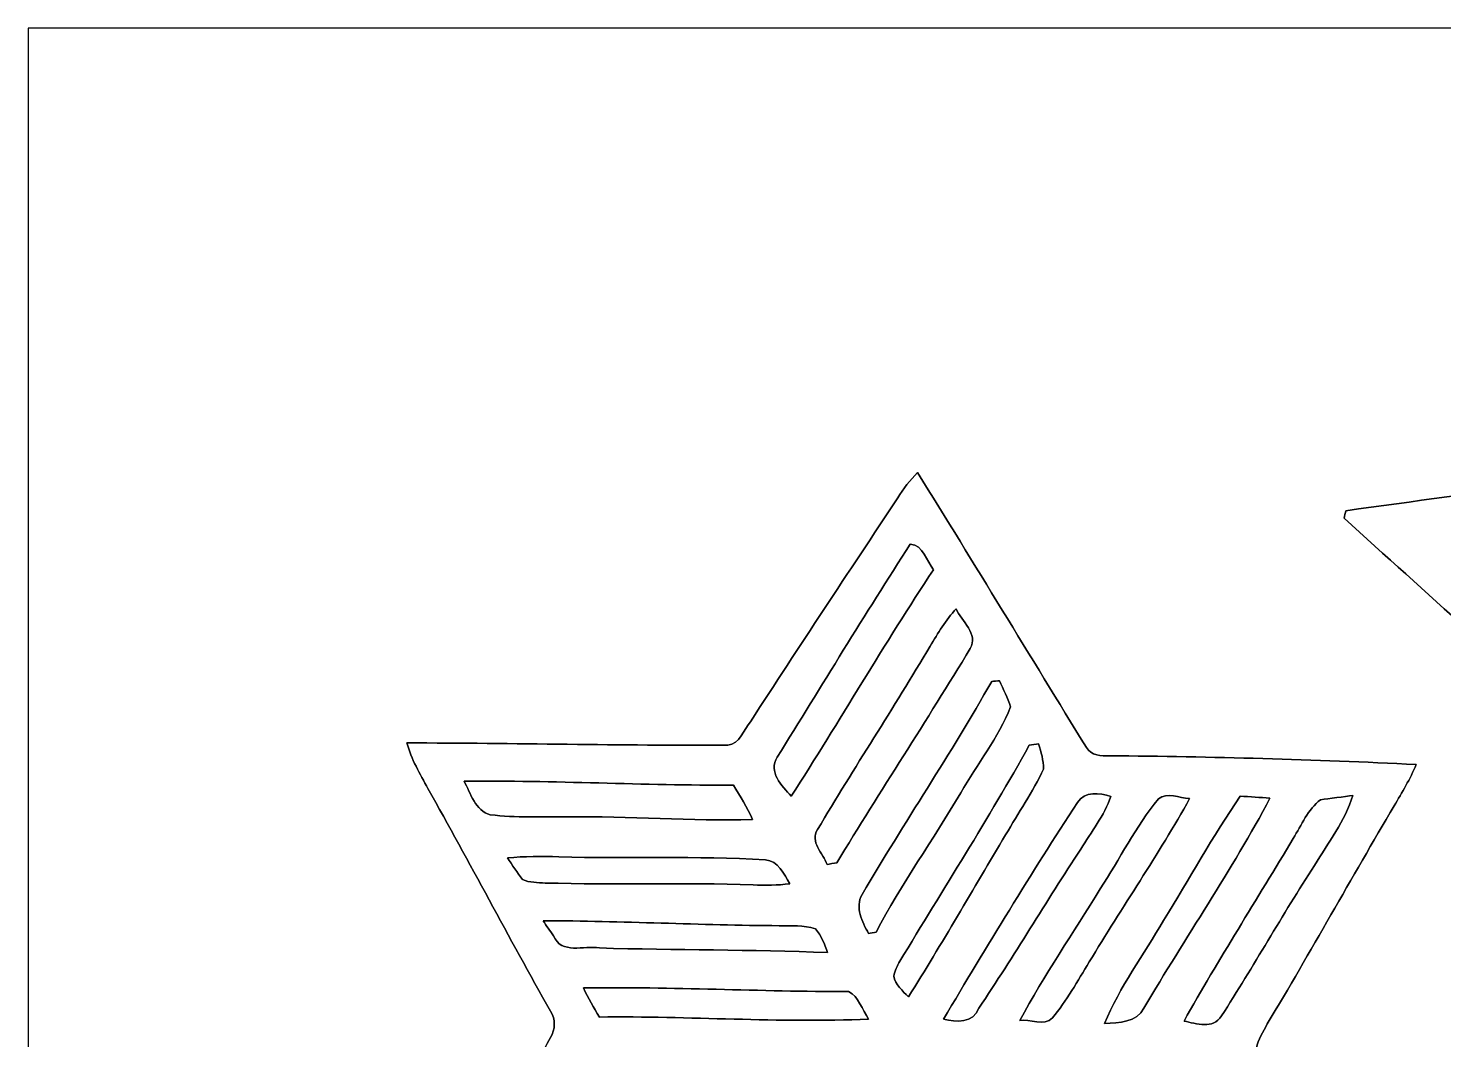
# Model space of a CAD drawing. Header units: centimetres. Extents: x -16.8 to 16.8, y -16.7 to 16.7.
# Drawn here: x -16.77 to 0.45, y 4.36 to 16.67 of the extents above; entities that cross this region are included whole.
import ezdxf

# ---------------------------------------------------------------- set-up
doc = ezdxf.new("R2010")
doc.units = ezdxf.units.CM
doc.header["$MEASUREMENT"] = 0
doc.layers.add('Layer 1', color=7, linetype='Continuous')

msp = doc.modelspace()

# ---------------------------------------------------------------- linework, layer by layer
at = {"layer": 'Layer 1', "color": 7}
for points, knots in [([(-16.77458, 16.66875), (-16.77458, 16.66875), (16.77458, 16.66875), (16.77458, 16.66875), (16.77458, 16.66875), (16.77458, 16.66875), (16.77458, -16.66875), (16.77458, -16.66875), (16.77458, -16.66875), (16.77458, -16.66875), (-2.83845, -16.66875), (-2.83845, -16.66875), (-2.83845, -16.66875), (-2.81623, -15.3991), (-2.92382, -14.13192), (-2.90266, -12.86263), (-2.90266, -12.86263), (-1.5113, -12.90779), (-0.12771, -13.09546), (1.26259, -13.16249), (1.26259, -13.16249), (0.32738, -12.28725), (-0.60854, -11.41271), (-1.55258, -10.54735), (-1.55258, -10.54735), (-1.60196, -10.4969), (-1.64888, -10.44328), (-1.68416, -10.38225), (-1.68416, -10.38225), (-1.57939, -10.2302), (-1.42064, -10.12507), (-1.28376, -10.00478), (-1.28376, -10.00478), (-0.5782, -9.44104), (0.121, -8.86989), (0.82444, -8.30404), (0.82444, -8.30404), (1.02094, -8.14035), (1.22626, -7.98548), (1.40688, -7.80415), (1.40688, -7.80415), (0.67345, -7.76182), (-0.05997, -7.8232), (-0.79375, -7.81473), (-0.79375, -7.81473), (-1.43369, -7.8105), (-2.07328, -7.82073), (-2.71321, -7.82426), (-2.71321, -7.82426), (-2.71039, -7.14657), (-2.59856, -6.47629), (-2.55658, -5.80108), (-2.55658, -5.80108), (-2.48426, -5.15232), (-2.44193, -4.50144), (-2.38936, -3.85127), (-2.38936, -3.85127), (-3.32846, -4.7117), (-4.19488, -5.64833), (-5.10681, -6.53697), (-5.10681, -6.53697), (-5.16996, -6.60294), (-5.2832, -6.68302), (-5.37528, -6.61141), (-5.37528, -6.61141), (-5.66491, -6.34612), (-5.89386, -6.02439), (-6.16091, -5.73793), (-6.16091, -5.73793), (-6.78074, -5.04754), (-7.37376, -4.33211), (-8.0077, -3.65513), (-8.0077, -3.65513), (-8.01688, -4.21852), (-7.98759, -4.7812), (-7.98901, -5.34458), (-7.98901, -5.34458), (-7.98901, -6.11752), (-7.90046, -6.89081), (-7.94949, -7.66339), (-7.94949, -7.66339), (-9.32603, -7.59531), (-10.69552, -7.42033), (-12.07276, -7.36529), (-12.07276, -7.36529), (-11.18729, -8.23807), (-10.26442, -9.0738), (-9.34297, -9.90847), (-9.34297, -9.90847), (-9.27664, -9.97303), (-9.20362, -10.03476), (-9.15458, -10.11484), (-9.15458, -10.11484), (-9.18986, -10.21962), (-9.28299, -10.28806), (-9.36343, -10.3572), (-9.36343, -10.3572), (-10.03124, -10.87473), (-10.67717, -11.41942), (-11.33793, -11.94576), (-11.33793, -11.94576), (-11.64378, -12.20646), (-11.97645, -12.43577), (-12.27243, -12.70811), (-12.27243, -12.70811), (-11.04583, -12.74939), (-9.81639, -12.71094), (-8.58943, -12.66896), (-8.58943, -12.66896), (-8.44444, -12.68095), (-8.27052, -12.63368), (-8.14105, -12.72575), (-8.14105, -12.72575), (-8.10789, -13.09899), (-8.17739, -13.46835), (-8.20843, -13.83877), (-8.20843, -13.83877), (-8.28816, -14.78245), (-8.38623, -15.72436), (-8.45785, -16.66875), (-8.45785, -16.66875), (-8.45785, -16.66875), (-16.77458, -16.66875), (-16.77458, -16.66875), (-16.77458, -16.66875), (-16.77458, -16.66875), (-16.77458, 16.66875), (-16.77458, 16.66875), (-16.77458, 16.66875), (-16.77458, 16.66875), (-16.77458, 16.66875), (-16.77458, 16.66875)], [0, 0, 0, 0, 0.02941176, 0.02941176, 0.02941176, 0.02941176, 0.05882353, 0.05882353, 0.05882353, 0.05882353, 0.08823529, 0.08823529, 0.08823529, 0.08823529, 0.11764706, 0.11764706, 0.11764706, 0.11764706, 0.14705882, 0.14705882, 0.14705882, 0.14705882, 0.17647059, 0.17647059, 0.17647059, 0.17647059, 0.20588235, 0.20588235, 0.20588235, 0.20588235, 0.23529412, 0.23529412, 0.23529412, 0.23529412, 0.26470588, 0.26470588, 0.26470588, 0.26470588, 0.29411765, 0.29411765, 0.29411765, 0.29411765, 0.32352941, 0.32352941, 0.32352941, 0.32352941, 0.35294118, 0.35294118, 0.35294118, 0.35294118, 0.38235294, 0.38235294, 0.38235294, 0.38235294, 0.41176471, 0.41176471, 0.41176471, 0.41176471, 0.44117647, 0.44117647, 0.44117647, 0.44117647, 0.47058824, 0.47058824, 0.47058824, 0.47058824, 0.5, 0.5, 0.5, 0.5, 0.52941176, 0.52941176, 0.52941176, 0.52941176, 0.55882353, 0.55882353, 0.55882353, 0.55882353, 0.58823529, 0.58823529, 0.58823529, 0.58823529, 0.61764706, 0.61764706, 0.61764706, 0.61764706, 0.64705882, 0.64705882, 0.64705882, 0.64705882, 0.67647059, 0.67647059, 0.67647059, 0.67647059, 0.70588235, 0.70588235, 0.70588235, 0.70588235, 0.73529412, 0.73529412, 0.73529412, 0.73529412, 0.76470588, 0.76470588, 0.76470588, 0.76470588, 0.79411765, 0.79411765, 0.79411765, 0.79411765, 0.82352941, 0.82352941, 0.82352941, 0.82352941, 0.85294118, 0.85294118, 0.85294118, 0.85294118, 0.88235294, 0.88235294, 0.88235294, 0.88235294, 0.91176471, 0.91176471, 0.91176471, 0.91176471, 0.94117647, 0.94117647, 0.94117647, 0.94117647, 1, 1, 1, 1]), ([(6.51686, 15.95931), (5.7979, 14.5094), (5.09552, 13.05101), (4.37691, 11.6011), (4.37691, 11.6011), (4.34234, 11.51784), (4.26367, 11.46845), (4.17618, 11.45752), (4.17618, 11.45752), (2.53859, 11.23139), (0.89711, 11.02995), (-0.74013, 10.79959), (-0.74013, 10.79959), (-0.74613, 10.77701), (-0.75777, 10.7315), (-0.76341, 10.70857), (-0.76341, 10.70857), (0.23954, 9.80511), (1.2386, 8.8967), (2.23308, 7.98301), (2.23308, 7.98301), (2.45357, 7.77064), (2.72133, 7.59848), (2.89913, 7.34519), (2.89913, 7.34519), (2.89666, 7.10247), (2.83281, 6.86647), (2.78906, 6.6294), (2.78906, 6.6294), (2.59539, 5.67796), (2.42323, 4.72228), (2.22568, 3.7719), (2.22568, 3.7719), (2.1396, 3.3207), (2.03376, 2.87161), (2.00378, 2.41194), (2.00378, 2.41194), (3.4738, 3.18064), (4.92972, 3.97722), (6.3948, 4.75544), (6.3948, 4.75544), (6.47947, 4.80589), (6.58354, 4.82036), (6.67067, 4.76567), (6.67067, 4.76567), (7.45631, 4.35292), (8.2423, 3.93947), (9.03076, 3.53131), (9.03076, 3.53131), (9.71797, 3.18558), (10.38684, 2.80353), (11.0804, 2.47086), (11.0804, 2.47086), (11.07828, 2.5587), (11.07369, 2.64689), (11.05923, 2.73332), (11.05923, 2.73332), (10.76537, 4.29401), (10.44011, 5.84906), (10.17482, 7.41504), (10.17482, 7.41504), (10.35826, 7.57661), (10.54065, 7.73994), (10.71598, 7.91069), (10.71598, 7.91069), (11.76867, 8.9087), (12.86581, 9.85908), (13.90862, 10.86732), (13.90862, 10.86732), (13.54067, 10.99044), (13.14944, 10.98938), (12.76914, 11.04477), (12.76914, 11.04477), (11.53901, 11.1887), (10.30993, 11.34427), (9.07803, 11.47445), (9.07803, 11.47445), (8.97855, 11.50338), (8.83391, 11.48539), (8.76688, 11.58557), (8.76688, 11.58557), (8.65681, 11.74574), (8.58732, 11.92883), (8.49983, 12.10134), (8.49983, 12.10134), (7.93291, 13.26162), (7.36917, 14.42261), (6.79556, 15.57937), (6.79556, 15.57937), (6.73594, 15.70284), (6.68655, 15.83126), (6.63963, 15.96002), (6.63963, 15.96002), (6.59836, 15.95967), (6.55743, 15.95967), (6.51686, 15.95931), (6.51686, 15.95931), (6.51686, 15.95931), (6.51686, 15.95931), (6.51686, 15.95931)], [0, 0, 0, 0, 0.03846154, 0.03846154, 0.03846154, 0.03846154, 0.07692308, 0.07692308, 0.07692308, 0.07692308, 0.11538462, 0.11538462, 0.11538462, 0.11538462, 0.15384615, 0.15384615, 0.15384615, 0.15384615, 0.19230769, 0.19230769, 0.19230769, 0.19230769, 0.23076923, 0.23076923, 0.23076923, 0.23076923, 0.26923077, 0.26923077, 0.26923077, 0.26923077, 0.30769231, 0.30769231, 0.30769231, 0.30769231, 0.34615385, 0.34615385, 0.34615385, 0.34615385, 0.38461538, 0.38461538, 0.38461538, 0.38461538, 0.42307692, 0.42307692, 0.42307692, 0.42307692, 0.46153846, 0.46153846, 0.46153846, 0.46153846, 0.5, 0.5, 0.5, 0.5, 0.53846154, 0.53846154, 0.53846154, 0.53846154, 0.57692308, 0.57692308, 0.57692308, 0.57692308, 0.61538462, 0.61538462, 0.61538462, 0.61538462, 0.65384615, 0.65384615, 0.65384615, 0.65384615, 0.69230769, 0.69230769, 0.69230769, 0.69230769, 0.73076923, 0.73076923, 0.73076923, 0.73076923, 0.76923077, 0.76923077, 0.76923077, 0.76923077, 0.80769231, 0.80769231, 0.80769231, 0.80769231, 0.84615385, 0.84615385, 0.84615385, 0.84615385, 0.88461538, 0.88461538, 0.88461538, 0.88461538, 0.92307692, 0.92307692, 0.92307692, 0.92307692, 1, 1, 1, 1]), ([(-6.19513, 10.95657), (-6.79274, 10.04958), (-7.39669, 9.14682), (-7.98513, 8.23348), (-7.98513, 8.23348), (-8.07191, 8.14035), (-8.11318, 7.95796), (-8.26347, 7.94667), (-8.26347, 7.94667), (-9.56451, 7.94456), (-10.86626, 7.97066), (-12.16695, 7.97595), (-12.16695, 7.97595), (-12.11756, 7.77593), (-12.00644, 7.60024), (-11.91154, 7.41962), (-11.91154, 7.41962), (-11.40707, 6.5211), (-10.92553, 5.60952), (-10.42141, 4.71135), (-10.42141, 4.71135), (-10.35685, 4.61716), (-10.35861, 4.48557), (-10.4207, 4.39032), (-10.4207, 4.39032), (-10.8271, 3.61633), (-11.28924, 2.87302), (-11.69811, 2.10044), (-11.69811, 2.10044), (-11.90131, 1.72226), (-12.15178, 1.36772), (-12.31794, 0.97049), (-12.31794, 0.97049), (-12.22834, 0.95885), (-12.13873, 0.94615), (-12.04842, 0.94298), (-12.04842, 0.94298), (-10.89554, 0.90981), (-9.74266, 0.87559), (-8.58943, 0.85901), (-8.58943, 0.85901), (-8.39082, 0.9204), (-8.29945, 0.73766), (-8.21267, 0.60819), (-8.21267, 0.60819), (-7.57202, -0.45896), (-6.9148, -1.51624), (-6.27133, -2.58198), (-6.27133, -2.58198), (-6.10517, -2.38196), (-5.94607, -2.17558), (-5.80143, -1.95933), (-5.80143, -1.95933), (-5.25004, -1.12642), (-4.68277, -0.30409), (-4.11445, 0.51753), (-4.11445, 0.51753), (-4.03225, 0.5909), (-3.99027, 0.74648), (-3.86362, 0.75459), (-3.86362, 0.75459), (-2.56011, 0.78987), (-1.25554, 0.79551), (0.04868, 0.80116), (0.04868, 0.80116), (-0.04092, 1.07527), (-0.19579, 1.32045), (-0.33655, 1.56951), (-0.33655, 1.56951), (-0.71649, 2.20733), (-1.05869, 2.86667), (-1.43051, 3.50908), (-1.43051, 3.50908), (-1.56528, 3.75779), (-1.71909, 3.99838), (-1.82668, 4.2605), (-1.82668, 4.2605), (-1.81645, 4.36774), (-1.74061, 4.45946), (-1.69792, 4.55577), (-1.69792, 4.55577), (-1.17052, 5.43348), (-0.67381, 6.32919), (-0.15275, 7.21007), (-0.15275, 7.21007), (-0.05786, 7.37411), (0.04339, 7.53569), (0.11395, 7.71207), (0.11395, 7.71207), (-1.12818, 7.77593), (-2.37278, 7.80627), (-3.61633, 7.81932), (-3.61633, 7.81932), (-3.71369, 7.81226), (-3.84422, 7.82144), (-3.89819, 7.91774), (-3.89819, 7.91774), (-4.58364, 9.03252), (-5.26203, 10.15189), (-5.95242, 11.26384), (-5.95242, 11.26384), (-6.04485, 11.17106), (-6.12599, 11.06805), (-6.19513, 10.95657), (-6.19513, 10.95657), (-6.19513, 10.95657), (-6.19513, 10.95657), (-6.19513, 10.95657)], [0, 0, 0, 0, 0.03571429, 0.03571429, 0.03571429, 0.03571429, 0.07142857, 0.07142857, 0.07142857, 0.07142857, 0.10714286, 0.10714286, 0.10714286, 0.10714286, 0.14285714, 0.14285714, 0.14285714, 0.14285714, 0.17857143, 0.17857143, 0.17857143, 0.17857143, 0.21428571, 0.21428571, 0.21428571, 0.21428571, 0.25, 0.25, 0.25, 0.25, 0.28571429, 0.28571429, 0.28571429, 0.28571429, 0.32142857, 0.32142857, 0.32142857, 0.32142857, 0.35714286, 0.35714286, 0.35714286, 0.35714286, 0.39285714, 0.39285714, 0.39285714, 0.39285714, 0.42857143, 0.42857143, 0.42857143, 0.42857143, 0.46428571, 0.46428571, 0.46428571, 0.46428571, 0.5, 0.5, 0.5, 0.5, 0.53571429, 0.53571429, 0.53571429, 0.53571429, 0.57142857, 0.57142857, 0.57142857, 0.57142857, 0.60714286, 0.60714286, 0.60714286, 0.60714286, 0.64285714, 0.64285714, 0.64285714, 0.64285714, 0.67857143, 0.67857143, 0.67857143, 0.67857143, 0.71428571, 0.71428571, 0.71428571, 0.71428571, 0.75, 0.75, 0.75, 0.75, 0.78571429, 0.78571429, 0.78571429, 0.78571429, 0.82142857, 0.82142857, 0.82142857, 0.82142857, 0.85714286, 0.85714286, 0.85714286, 0.85714286, 0.89285714, 0.89285714, 0.89285714, 0.89285714, 0.92857143, 0.92857143, 0.92857143, 0.92857143, 1, 1, 1, 1]), ([(-7.66057, 7.80062), (-7.1247, 8.6674), (-6.59236, 9.53805), (-6.04203, 10.39495), (-6.04203, 10.39495), (-5.88292, 10.38119), (-5.84659, 10.1854), (-5.75839, 10.08239), (-5.75839, 10.08239), (-6.36094, 9.17998), (-6.90104, 8.23736), (-7.49124, 7.32649), (-7.49124, 7.32649), (-7.60201, 7.45208), (-7.77769, 7.62423), (-7.66057, 7.80062)], [0, 0, 0, 0, 0.2, 0.2, 0.2, 0.2, 0.4, 0.4, 0.4, 0.4, 0.6, 0.6, 0.6, 0.6, 1, 1, 1, 1]), ([(-5.80002, 9.15211), (-5.70653, 9.31122), (-5.60811, 9.46891), (-5.48464, 9.6072), (-5.48464, 9.6072), (-5.41937, 9.45691), (-5.20629, 9.29922), (-5.31248, 9.12319), (-5.31248, 9.12319), (-5.84165, 8.24653), (-6.40644, 7.39175), (-6.93596, 6.5151), (-6.93596, 6.5151), (-6.9656, 6.51051), (-7.02486, 6.50169), (-7.05414, 6.49711), (-7.05414, 6.49711), (-7.10248, 6.62834), (-7.27004, 6.77474), (-7.16915, 6.9215), (-7.16915, 6.9215), (-6.7243, 7.67186), (-6.24452, 8.4014), (-5.80002, 9.15211)], [0, 0, 0, 0, 0.14285714, 0.14285714, 0.14285714, 0.14285714, 0.28571429, 0.28571429, 0.28571429, 0.28571429, 0.42857143, 0.42857143, 0.42857143, 0.42857143, 0.57142857, 0.57142857, 0.57142857, 0.57142857, 0.71428571, 0.71428571, 0.71428571, 0.71428571, 1, 1, 1, 1]), ([(-5.05072, 8.72384), (-5.02744, 8.72596), (-4.98052, 8.72949), (-4.95688, 8.73125), (-4.95688, 8.73125), (-4.90961, 8.62612), (-4.85704, 8.52241), (-4.82177, 8.41199), (-4.82177, 8.41199), (-4.96888, 8.03628), (-5.22887, 7.71701), (-5.42819, 7.36812), (-5.42819, 7.36812), (-5.76121, 6.79767), (-6.14892, 6.25828), (-6.4583, 5.67443), (-6.4583, 5.67443), (-6.48123, 5.66949), (-6.52709, 5.66032), (-6.55003, 5.65573), (-6.55003, 5.65573), (-6.62517, 5.79896), (-6.7183, 5.97218), (-6.62869, 6.13269), (-6.62869, 6.13269), (-6.11434, 7.00334), (-5.54884, 7.84366), (-5.05072, 8.72384)], [0, 0, 0, 0, 0.125, 0.125, 0.125, 0.125, 0.25, 0.25, 0.25, 0.25, 0.375, 0.375, 0.375, 0.375, 0.5, 0.5, 0.5, 0.5, 0.625, 0.625, 0.625, 0.625, 0.75, 0.75, 0.75, 0.75, 1, 1, 1, 1]), ([(-4.59317, 7.94561), (-4.56494, 7.9502), (-4.50815, 7.95937), (-4.47993, 7.96396), (-4.47993, 7.96396), (-4.44853, 7.86412), (-4.42101, 7.76323), (-4.41925, 7.65739), (-4.41925, 7.65739), (-4.55083, 7.37799), (-4.72828, 7.12329), (-4.88103, 6.85553), (-4.88103, 6.85553), (-5.28038, 6.20148), (-5.65468, 5.53261), (-6.06319, 4.88456), (-6.06319, 4.88456), (-6.13304, 4.95935), (-6.22653, 5.03026), (-6.24099, 5.13856), (-6.24099, 5.13856), (-6.23288, 5.20382), (-6.19901, 5.26239), (-6.16832, 5.31918), (-6.16832, 5.31918), (-5.64127, 6.19337), (-5.09058, 7.05414), (-4.59317, 7.94561)], [0, 0, 0, 0, 0.125, 0.125, 0.125, 0.125, 0.25, 0.25, 0.25, 0.25, 0.375, 0.375, 0.375, 0.375, 0.5, 0.5, 0.5, 0.5, 0.625, 0.625, 0.625, 0.625, 0.75, 0.75, 0.75, 0.75, 1, 1, 1, 1]), ([(-11.47163, 7.50888), (-10.37908, 7.52228), (-9.28652, 7.45384), (-8.19362, 7.46266), (-8.19362, 7.46266), (-8.11213, 7.32614), (-8.02675, 7.19067), (-7.96149, 7.04497), (-7.96149, 7.04497), (-8.71255, 7.01781), (-9.46221, 7.08766), (-10.21292, 7.0739), (-10.21292, 7.0739), (-10.52618, 7.08201), (-10.84227, 7.06226), (-11.15378, 7.10071), (-11.15378, 7.10071), (-11.33581, 7.14939), (-11.39049, 7.36177), (-11.47163, 7.50888)], [0, 0, 0, 0, 0.16666667, 0.16666667, 0.16666667, 0.16666667, 0.33333333, 0.33333333, 0.33333333, 0.33333333, 0.5, 0.5, 0.5, 0.5, 0.66666667, 0.66666667, 0.66666667, 0.66666667, 1, 1, 1, 1]), ([(-4.00509, 7.25205), (-3.92007, 7.38752), (-3.73592, 7.366), (-3.60151, 7.32437), (-3.60151, 7.32437), (-3.67912, 7.08907), (-3.84069, 6.89257), (-3.96628, 6.68267), (-3.96628, 6.68267), (-4.39032, 6.04414), (-4.77943, 5.38304), (-5.20735, 4.74733), (-5.20735, 4.74733), (-5.27403, 4.55824), (-5.48393, 4.57835), (-5.63774, 4.61363), (-5.63774, 4.61363), (-5.10963, 5.50228), (-4.57271, 6.38775), (-4.00509, 7.25205)], [0, 0, 0, 0, 0.16666667, 0.16666667, 0.16666667, 0.16666667, 0.33333333, 0.33333333, 0.33333333, 0.33333333, 0.5, 0.5, 0.5, 0.5, 0.66666667, 0.66666667, 0.66666667, 0.66666667, 1, 1, 1, 1]), ([(-3.0226, 7.29297), (-2.9143, 7.38011), (-2.76825, 7.30426), (-2.64266, 7.29686), (-2.64266, 7.29686), (-3.02119, 6.61776), (-3.46322, 5.97641), (-3.86327, 5.31036), (-3.86327, 5.31036), (-4.00579, 5.07859), (-4.13632, 4.83799), (-4.31271, 4.6295), (-4.31271, 4.6295), (-4.40937, 4.5145), (-4.59281, 4.62598), (-4.70747, 4.59775), (-4.70747, 4.59775), (-4.41254, 5.1495), (-4.05518, 5.66561), (-3.73098, 6.20007), (-3.73098, 6.20007), (-3.4925, 6.56272), (-3.29847, 6.95642), (-3.0226, 7.29297)], [0, 0, 0, 0, 0.14285714, 0.14285714, 0.14285714, 0.14285714, 0.28571429, 0.28571429, 0.28571429, 0.28571429, 0.42857143, 0.42857143, 0.42857143, 0.42857143, 0.57142857, 0.57142857, 0.57142857, 0.57142857, 0.71428571, 0.71428571, 0.71428571, 0.71428571, 1, 1, 1, 1]), ([(-2.02636, 7.32649), (-1.90641, 7.32049), (-1.7847, 7.31238), (-1.66441, 7.3025), (-1.66441, 7.3025), (-2.12972, 6.42585), (-2.69593, 5.60599), (-3.19758, 4.7498), (-3.19758, 4.7498), (-3.28436, 4.56671), (-3.50591, 4.578), (-3.67736, 4.55965), (-3.67736, 4.55965), (-3.49215, 5.00698), (-3.20252, 5.40032), (-2.95875, 5.81625), (-2.95875, 5.81625), (-2.64619, 6.3186), (-2.36185, 6.8386), (-2.02636, 7.32649)], [0, 0, 0, 0, 0.16666667, 0.16666667, 0.16666667, 0.16666667, 0.33333333, 0.33333333, 0.33333333, 0.33333333, 0.5, 0.5, 0.5, 0.5, 0.66666667, 0.66666667, 0.66666667, 0.66666667, 1, 1, 1, 1]), ([(-1.0481, 7.28451), (-0.94968, 7.29721), (-0.75353, 7.32261), (-0.65546, 7.33531), (-0.65546, 7.33531), (-0.75071, 7.02169), (-0.9585, 6.76275), (-1.12324, 6.48511), (-1.12324, 6.48511), (-1.51412, 5.88257), (-1.86549, 5.25533), (-2.25601, 4.65279), (-2.25601, 4.65279), (-2.35373, 4.48769), (-2.56223, 4.5593), (-2.71004, 4.5907), (-2.71004, 4.5907), (-2.28882, 5.34458), (-1.82245, 6.07201), (-1.38077, 6.81355), (-1.38077, 6.81355), (-1.28023, 6.97583), (-1.20227, 7.16668), (-1.0481, 7.28451)], [0, 0, 0, 0, 0.14285714, 0.14285714, 0.14285714, 0.14285714, 0.28571429, 0.28571429, 0.28571429, 0.28571429, 0.42857143, 0.42857143, 0.42857143, 0.42857143, 0.57142857, 0.57142857, 0.57142857, 0.57142857, 0.71428571, 0.71428571, 0.71428571, 0.71428571, 1, 1, 1, 1]), ([(-10.94423, 6.57719), (-10.73644, 6.59342), (-10.52759, 6.598), (-10.31946, 6.58883), (-10.31946, 6.58883), (-9.48161, 6.56272), (-8.64235, 6.60294), (-7.80521, 6.55355), (-7.80521, 6.55355), (-7.64752, 6.54085), (-7.57837, 6.37963), (-7.50746, 6.26145), (-7.50746, 6.26145), (-7.65598, 6.24311), (-7.80627, 6.23958), (-7.95549, 6.2484), (-7.95549, 6.2484), (-8.79828, 6.27733), (-9.64142, 6.24769), (-10.48385, 6.27062), (-10.48385, 6.27062), (-10.57628, 6.27874), (-10.6747, 6.27098), (-10.76008, 6.31331), (-10.76008, 6.31331), (-10.82463, 6.39939), (-10.88602, 6.48723), (-10.94423, 6.57719)], [0, 0, 0, 0, 0.125, 0.125, 0.125, 0.125, 0.25, 0.25, 0.25, 0.25, 0.375, 0.375, 0.375, 0.375, 0.5, 0.5, 0.5, 0.5, 0.625, 0.625, 0.625, 0.625, 0.75, 0.75, 0.75, 0.75, 1, 1, 1, 1]), ([(-10.5089, 5.81237), (-9.55146, 5.80919), (-8.59543, 5.75698), (-7.63799, 5.75169), (-7.63799, 5.75169), (-7.49088, 5.74393), (-7.33778, 5.76263), (-7.19667, 5.71359), (-7.19667, 5.71359), (-7.12082, 5.63316), (-7.08589, 5.52556), (-7.04779, 5.42431), (-7.04779, 5.42431), (-7.97313, 5.46135), (-8.89953, 5.45394), (-9.82486, 5.48005), (-9.82486, 5.48005), (-10.00972, 5.51286), (-10.28982, 5.39574), (-10.38296, 5.62963), (-10.38296, 5.62963), (-10.42846, 5.69066), (-10.46939, 5.74887), (-10.5089, 5.81237)], [0, 0, 0, 0, 0.14285714, 0.14285714, 0.14285714, 0.14285714, 0.28571429, 0.28571429, 0.28571429, 0.28571429, 0.42857143, 0.42857143, 0.42857143, 0.42857143, 0.57142857, 0.57142857, 0.57142857, 0.57142857, 0.71428571, 0.71428571, 0.71428571, 0.71428571, 1, 1, 1, 1]), ([(-10.01818, 4.99392), (-8.94292, 5.01086), (-7.86765, 4.94771), (-6.79238, 4.95018), (-6.79238, 4.95018), (-6.66962, 4.89444), (-6.62764, 4.72405), (-6.54826, 4.61574), (-6.54826, 4.61574), (-7.64081, 4.56636), (-8.73266, 4.65455), (-9.82521, 4.64009), (-9.82521, 4.64009), (-9.89542, 4.75474), (-9.96209, 4.87151), (-10.01818, 4.99392)], [0, 0, 0, 0, 0.2, 0.2, 0.2, 0.2, 0.4, 0.4, 0.4, 0.4, 0.6, 0.6, 0.6, 0.6, 1, 1, 1, 1])]:
    msp.add_open_spline(points, degree=3, knots=knots, dxfattribs=at)
at = {"layer": 'Layer 1', "color": 251}
for points, knots in [([(6.51686, 15.95931), (6.55743, 15.95967), (6.59836, 15.95967), (6.63963, 15.96002), (6.63963, 15.96002), (6.68655, 15.83126), (6.73594, 15.70284), (6.79556, 15.57937), (6.79556, 15.57937), (7.36917, 14.42261), (7.93291, 13.26162), (8.49983, 12.10134), (8.49983, 12.10134), (8.58732, 11.92883), (8.65681, 11.74574), (8.76688, 11.58557), (8.76688, 11.58557), (8.83391, 11.48539), (8.97855, 11.50338), (9.07803, 11.47445), (9.07803, 11.47445), (10.30993, 11.34427), (11.53901, 11.1887), (12.76914, 11.04477), (12.76914, 11.04477), (13.14944, 10.98938), (13.54067, 10.99044), (13.90862, 10.86732), (13.90862, 10.86732), (12.86581, 9.85908), (11.76867, 8.9087), (10.71598, 7.91069), (10.71598, 7.91069), (10.54065, 7.73994), (10.35826, 7.57661), (10.17482, 7.41504), (10.17482, 7.41504), (10.44011, 5.84906), (10.76537, 4.29401), (11.05923, 2.73332), (11.05923, 2.73332), (11.07369, 2.64689), (11.07828, 2.5587), (11.0804, 2.47086), (11.0804, 2.47086), (10.38684, 2.80353), (9.71797, 3.18558), (9.03076, 3.53131), (9.03076, 3.53131), (8.2423, 3.93947), (7.45631, 4.35292), (6.67067, 4.76567), (6.67067, 4.76567), (6.58354, 4.82036), (6.47947, 4.80589), (6.3948, 4.75544), (6.3948, 4.75544), (4.92972, 3.97722), (3.4738, 3.18064), (2.00378, 2.41194), (2.00378, 2.41194), (2.03376, 2.87161), (2.1396, 3.3207), (2.22568, 3.7719), (2.22568, 3.7719), (2.42323, 4.72228), (2.59539, 5.67796), (2.78906, 6.6294), (2.78906, 6.6294), (2.83281, 6.86647), (2.89666, 7.10247), (2.89913, 7.34519), (2.89913, 7.34519), (2.72133, 7.59848), (2.45357, 7.77064), (2.23308, 7.98301), (2.23308, 7.98301), (1.2386, 8.8967), (0.23954, 9.80511), (-0.76341, 10.70857), (-0.76341, 10.70857), (-0.75777, 10.7315), (-0.74613, 10.77701), (-0.74013, 10.79959), (-0.74013, 10.79959), (0.89711, 11.02995), (2.53859, 11.23139), (4.17618, 11.45752), (4.17618, 11.45752), (4.26367, 11.46845), (4.34234, 11.51784), (4.37691, 11.6011), (4.37691, 11.6011), (5.09552, 13.05101), (5.7979, 14.5094), (6.51686, 15.95931), (6.51686, 15.95931), (6.51686, 15.95931), (6.51686, 15.95931), (6.51686, 15.95931)], [0, 0, 0, 0, 0.03846154, 0.03846154, 0.03846154, 0.03846154, 0.07692308, 0.07692308, 0.07692308, 0.07692308, 0.11538462, 0.11538462, 0.11538462, 0.11538462, 0.15384615, 0.15384615, 0.15384615, 0.15384615, 0.19230769, 0.19230769, 0.19230769, 0.19230769, 0.23076923, 0.23076923, 0.23076923, 0.23076923, 0.26923077, 0.26923077, 0.26923077, 0.26923077, 0.30769231, 0.30769231, 0.30769231, 0.30769231, 0.34615385, 0.34615385, 0.34615385, 0.34615385, 0.38461538, 0.38461538, 0.38461538, 0.38461538, 0.42307692, 0.42307692, 0.42307692, 0.42307692, 0.46153846, 0.46153846, 0.46153846, 0.46153846, 0.5, 0.5, 0.5, 0.5, 0.53846154, 0.53846154, 0.53846154, 0.53846154, 0.57692308, 0.57692308, 0.57692308, 0.57692308, 0.61538462, 0.61538462, 0.61538462, 0.61538462, 0.65384615, 0.65384615, 0.65384615, 0.65384615, 0.69230769, 0.69230769, 0.69230769, 0.69230769, 0.73076923, 0.73076923, 0.73076923, 0.73076923, 0.76923077, 0.76923077, 0.76923077, 0.76923077, 0.80769231, 0.80769231, 0.80769231, 0.80769231, 0.84615385, 0.84615385, 0.84615385, 0.84615385, 0.88461538, 0.88461538, 0.88461538, 0.88461538, 0.92307692, 0.92307692, 0.92307692, 0.92307692, 1, 1, 1, 1]), ([(-6.19513, 10.95657), (-6.12599, 11.06805), (-6.04485, 11.17106), (-5.95242, 11.26384), (-5.95242, 11.26384), (-5.26203, 10.15189), (-4.58364, 9.03252), (-3.89819, 7.91774), (-3.89819, 7.91774), (-3.84422, 7.82144), (-3.71369, 7.81226), (-3.61633, 7.81932), (-3.61633, 7.81932), (-2.37278, 7.80627), (-1.12818, 7.77593), (0.11395, 7.71207), (0.11395, 7.71207), (0.04339, 7.53569), (-0.05786, 7.37411), (-0.15275, 7.21007), (-0.15275, 7.21007), (-0.67381, 6.32919), (-1.17052, 5.43348), (-1.69792, 4.55577), (-1.69792, 4.55577), (-1.74061, 4.45946), (-1.81645, 4.36774), (-1.82668, 4.2605), (-1.82668, 4.2605), (-1.71909, 3.99838), (-1.56528, 3.75779), (-1.43051, 3.50908), (-1.43051, 3.50908), (-1.05869, 2.86667), (-0.71649, 2.20733), (-0.33655, 1.56951), (-0.33655, 1.56951), (-0.19579, 1.32045), (-0.04092, 1.07527), (0.04868, 0.80116), (0.04868, 0.80116), (-1.25554, 0.79551), (-2.56011, 0.78987), (-3.86362, 0.75459), (-3.86362, 0.75459), (-3.99027, 0.74648), (-4.03225, 0.5909), (-4.11445, 0.51753), (-4.11445, 0.51753), (-4.68277, -0.30409), (-5.25004, -1.12642), (-5.80143, -1.95933), (-5.80143, -1.95933), (-5.94607, -2.17558), (-6.10517, -2.38196), (-6.27133, -2.58198), (-6.27133, -2.58198), (-6.9148, -1.51624), (-7.57202, -0.45896), (-8.21267, 0.60819), (-8.21267, 0.60819), (-8.29945, 0.73766), (-8.39082, 0.9204), (-8.58943, 0.85901), (-8.58943, 0.85901), (-9.74266, 0.87559), (-10.89554, 0.90981), (-12.04842, 0.94298), (-12.04842, 0.94298), (-12.13873, 0.94615), (-12.22834, 0.95885), (-12.31794, 0.97049), (-12.31794, 0.97049), (-12.15178, 1.36772), (-11.90131, 1.72226), (-11.69811, 2.10044), (-11.69811, 2.10044), (-11.28924, 2.87302), (-10.8271, 3.61633), (-10.4207, 4.39032), (-10.4207, 4.39032), (-10.35861, 4.48557), (-10.35685, 4.61716), (-10.42141, 4.71135), (-10.42141, 4.71135), (-10.92553, 5.60952), (-11.40707, 6.5211), (-11.91154, 7.41962), (-11.91154, 7.41962), (-12.00644, 7.60024), (-12.11756, 7.77593), (-12.16695, 7.97595), (-12.16695, 7.97595), (-10.86626, 7.97066), (-9.56451, 7.94456), (-8.26347, 7.94667), (-8.26347, 7.94667), (-8.11318, 7.95796), (-8.07191, 8.14035), (-7.98513, 8.23348), (-7.98513, 8.23348), (-7.39669, 9.14682), (-6.79274, 10.04958), (-6.19513, 10.95657), (-6.19513, 10.95657), (-6.19513, 10.95657), (-6.19513, 10.95657), (-6.19513, 10.95657)], [0, 0, 0, 0, 0.03571429, 0.03571429, 0.03571429, 0.03571429, 0.07142857, 0.07142857, 0.07142857, 0.07142857, 0.10714286, 0.10714286, 0.10714286, 0.10714286, 0.14285714, 0.14285714, 0.14285714, 0.14285714, 0.17857143, 0.17857143, 0.17857143, 0.17857143, 0.21428571, 0.21428571, 0.21428571, 0.21428571, 0.25, 0.25, 0.25, 0.25, 0.28571429, 0.28571429, 0.28571429, 0.28571429, 0.32142857, 0.32142857, 0.32142857, 0.32142857, 0.35714286, 0.35714286, 0.35714286, 0.35714286, 0.39285714, 0.39285714, 0.39285714, 0.39285714, 0.42857143, 0.42857143, 0.42857143, 0.42857143, 0.46428571, 0.46428571, 0.46428571, 0.46428571, 0.5, 0.5, 0.5, 0.5, 0.53571429, 0.53571429, 0.53571429, 0.53571429, 0.57142857, 0.57142857, 0.57142857, 0.57142857, 0.60714286, 0.60714286, 0.60714286, 0.60714286, 0.64285714, 0.64285714, 0.64285714, 0.64285714, 0.67857143, 0.67857143, 0.67857143, 0.67857143, 0.71428571, 0.71428571, 0.71428571, 0.71428571, 0.75, 0.75, 0.75, 0.75, 0.78571429, 0.78571429, 0.78571429, 0.78571429, 0.82142857, 0.82142857, 0.82142857, 0.82142857, 0.85714286, 0.85714286, 0.85714286, 0.85714286, 0.89285714, 0.89285714, 0.89285714, 0.89285714, 0.92857143, 0.92857143, 0.92857143, 0.92857143, 1, 1, 1, 1]), ([(-7.66057, 7.80062), (-7.77769, 7.62423), (-7.60201, 7.45208), (-7.49124, 7.32649), (-7.49124, 7.32649), (-6.90104, 8.23736), (-6.36094, 9.17998), (-5.75839, 10.08239), (-5.75839, 10.08239), (-5.84659, 10.1854), (-5.88292, 10.38119), (-6.04203, 10.39495), (-6.04203, 10.39495), (-6.59236, 9.53805), (-7.1247, 8.6674), (-7.66057, 7.80062), (-7.66057, 7.80062), (-7.66057, 7.80062), (-7.66057, 7.80062), (-7.66057, 7.80062)], [0, 0, 0, 0, 0.16666667, 0.16666667, 0.16666667, 0.16666667, 0.33333333, 0.33333333, 0.33333333, 0.33333333, 0.5, 0.5, 0.5, 0.5, 0.66666667, 0.66666667, 0.66666667, 0.66666667, 1, 1, 1, 1]), ([(-5.80002, 9.15211), (-6.24452, 8.4014), (-6.7243, 7.67186), (-7.16915, 6.9215), (-7.16915, 6.9215), (-7.27004, 6.77474), (-7.10248, 6.62834), (-7.05414, 6.49711), (-7.05414, 6.49711), (-7.02486, 6.50169), (-6.9656, 6.51051), (-6.93596, 6.5151), (-6.93596, 6.5151), (-6.40644, 7.39175), (-5.84165, 8.24653), (-5.31248, 9.12319), (-5.31248, 9.12319), (-5.20629, 9.29922), (-5.41937, 9.45691), (-5.48464, 9.6072), (-5.48464, 9.6072), (-5.60811, 9.46891), (-5.70653, 9.31122), (-5.80002, 9.15211), (-5.80002, 9.15211), (-5.80002, 9.15211), (-5.80002, 9.15211), (-5.80002, 9.15211)], [0, 0, 0, 0, 0.125, 0.125, 0.125, 0.125, 0.25, 0.25, 0.25, 0.25, 0.375, 0.375, 0.375, 0.375, 0.5, 0.5, 0.5, 0.5, 0.625, 0.625, 0.625, 0.625, 0.75, 0.75, 0.75, 0.75, 1, 1, 1, 1]), ([(-5.05072, 8.72384), (-5.54884, 7.84366), (-6.11434, 7.00334), (-6.62869, 6.13269), (-6.62869, 6.13269), (-6.7183, 5.97218), (-6.62517, 5.79896), (-6.55003, 5.65573), (-6.55003, 5.65573), (-6.52709, 5.66032), (-6.48123, 5.66949), (-6.4583, 5.67443), (-6.4583, 5.67443), (-6.14892, 6.25828), (-5.76121, 6.79767), (-5.42819, 7.36812), (-5.42819, 7.36812), (-5.22887, 7.71701), (-4.96888, 8.03628), (-4.82177, 8.41199), (-4.82177, 8.41199), (-4.85704, 8.52241), (-4.90961, 8.62612), (-4.95688, 8.73125), (-4.95688, 8.73125), (-4.98052, 8.72949), (-5.02744, 8.72596), (-5.05072, 8.72384), (-5.05072, 8.72384), (-5.05072, 8.72384), (-5.05072, 8.72384), (-5.05072, 8.72384)], [0, 0, 0, 0, 0.11111111, 0.11111111, 0.11111111, 0.11111111, 0.22222222, 0.22222222, 0.22222222, 0.22222222, 0.33333333, 0.33333333, 0.33333333, 0.33333333, 0.44444444, 0.44444444, 0.44444444, 0.44444444, 0.55555556, 0.55555556, 0.55555556, 0.55555556, 0.66666667, 0.66666667, 0.66666667, 0.66666667, 0.77777778, 0.77777778, 0.77777778, 0.77777778, 1, 1, 1, 1]), ([(-4.59317, 7.94561), (-5.09058, 7.05414), (-5.64127, 6.19337), (-6.16832, 5.31918), (-6.16832, 5.31918), (-6.19901, 5.26239), (-6.23288, 5.20382), (-6.24099, 5.13856), (-6.24099, 5.13856), (-6.22653, 5.03026), (-6.13304, 4.95935), (-6.06319, 4.88456), (-6.06319, 4.88456), (-5.65468, 5.53261), (-5.28038, 6.20148), (-4.88103, 6.85553), (-4.88103, 6.85553), (-4.72828, 7.12329), (-4.55083, 7.37799), (-4.41925, 7.65739), (-4.41925, 7.65739), (-4.42101, 7.76323), (-4.44853, 7.86412), (-4.47993, 7.96396), (-4.47993, 7.96396), (-4.50815, 7.95937), (-4.56494, 7.9502), (-4.59317, 7.94561), (-4.59317, 7.94561), (-4.59317, 7.94561), (-4.59317, 7.94561), (-4.59317, 7.94561)], [0, 0, 0, 0, 0.11111111, 0.11111111, 0.11111111, 0.11111111, 0.22222222, 0.22222222, 0.22222222, 0.22222222, 0.33333333, 0.33333333, 0.33333333, 0.33333333, 0.44444444, 0.44444444, 0.44444444, 0.44444444, 0.55555556, 0.55555556, 0.55555556, 0.55555556, 0.66666667, 0.66666667, 0.66666667, 0.66666667, 0.77777778, 0.77777778, 0.77777778, 0.77777778, 1, 1, 1, 1]), ([(-11.47163, 7.50888), (-11.39049, 7.36177), (-11.33581, 7.14939), (-11.15378, 7.10071), (-11.15378, 7.10071), (-10.84227, 7.06226), (-10.52618, 7.08201), (-10.21292, 7.0739), (-10.21292, 7.0739), (-9.46221, 7.08766), (-8.71255, 7.01781), (-7.96149, 7.04497), (-7.96149, 7.04497), (-8.02675, 7.19067), (-8.11213, 7.32614), (-8.19362, 7.46266), (-8.19362, 7.46266), (-9.28652, 7.45384), (-10.37908, 7.52228), (-11.47163, 7.50888), (-11.47163, 7.50888), (-11.47163, 7.50888), (-11.47163, 7.50888), (-11.47163, 7.50888)], [0, 0, 0, 0, 0.14285714, 0.14285714, 0.14285714, 0.14285714, 0.28571429, 0.28571429, 0.28571429, 0.28571429, 0.42857143, 0.42857143, 0.42857143, 0.42857143, 0.57142857, 0.57142857, 0.57142857, 0.57142857, 0.71428571, 0.71428571, 0.71428571, 0.71428571, 1, 1, 1, 1]), ([(-4.00509, 7.25205), (-4.57271, 6.38775), (-5.10963, 5.50228), (-5.63774, 4.61363), (-5.63774, 4.61363), (-5.48393, 4.57835), (-5.27403, 4.55824), (-5.20735, 4.74733), (-5.20735, 4.74733), (-4.77943, 5.38304), (-4.39032, 6.04414), (-3.96628, 6.68267), (-3.96628, 6.68267), (-3.84069, 6.89257), (-3.67912, 7.08907), (-3.60151, 7.32437), (-3.60151, 7.32437), (-3.73592, 7.366), (-3.92007, 7.38752), (-4.00509, 7.25205), (-4.00509, 7.25205), (-4.00509, 7.25205), (-4.00509, 7.25205), (-4.00509, 7.25205)], [0, 0, 0, 0, 0.14285714, 0.14285714, 0.14285714, 0.14285714, 0.28571429, 0.28571429, 0.28571429, 0.28571429, 0.42857143, 0.42857143, 0.42857143, 0.42857143, 0.57142857, 0.57142857, 0.57142857, 0.57142857, 0.71428571, 0.71428571, 0.71428571, 0.71428571, 1, 1, 1, 1]), ([(-3.0226, 7.29297), (-3.29847, 6.95642), (-3.4925, 6.56272), (-3.73098, 6.20007), (-3.73098, 6.20007), (-4.05518, 5.66561), (-4.41254, 5.1495), (-4.70747, 4.59775), (-4.70747, 4.59775), (-4.59281, 4.62598), (-4.40937, 4.5145), (-4.31271, 4.6295), (-4.31271, 4.6295), (-4.13632, 4.83799), (-4.00579, 5.07859), (-3.86327, 5.31036), (-3.86327, 5.31036), (-3.46322, 5.97641), (-3.02119, 6.61776), (-2.64266, 7.29686), (-2.64266, 7.29686), (-2.76825, 7.30426), (-2.9143, 7.38011), (-3.0226, 7.29297), (-3.0226, 7.29297), (-3.0226, 7.29297), (-3.0226, 7.29297), (-3.0226, 7.29297)], [0, 0, 0, 0, 0.125, 0.125, 0.125, 0.125, 0.25, 0.25, 0.25, 0.25, 0.375, 0.375, 0.375, 0.375, 0.5, 0.5, 0.5, 0.5, 0.625, 0.625, 0.625, 0.625, 0.75, 0.75, 0.75, 0.75, 1, 1, 1, 1]), ([(-2.02636, 7.32649), (-2.36185, 6.8386), (-2.64619, 6.3186), (-2.95875, 5.81625), (-2.95875, 5.81625), (-3.20252, 5.40032), (-3.49215, 5.00698), (-3.67736, 4.55965), (-3.67736, 4.55965), (-3.50591, 4.578), (-3.28436, 4.56671), (-3.19758, 4.7498), (-3.19758, 4.7498), (-2.69593, 5.60599), (-2.12972, 6.42585), (-1.66441, 7.3025), (-1.66441, 7.3025), (-1.7847, 7.31238), (-1.90641, 7.32049), (-2.02636, 7.32649), (-2.02636, 7.32649), (-2.02636, 7.32649), (-2.02636, 7.32649), (-2.02636, 7.32649)], [0, 0, 0, 0, 0.14285714, 0.14285714, 0.14285714, 0.14285714, 0.28571429, 0.28571429, 0.28571429, 0.28571429, 0.42857143, 0.42857143, 0.42857143, 0.42857143, 0.57142857, 0.57142857, 0.57142857, 0.57142857, 0.71428571, 0.71428571, 0.71428571, 0.71428571, 1, 1, 1, 1]), ([(-1.0481, 7.28451), (-1.20227, 7.16668), (-1.28023, 6.97583), (-1.38077, 6.81355), (-1.38077, 6.81355), (-1.82245, 6.07201), (-2.28882, 5.34458), (-2.71004, 4.5907), (-2.71004, 4.5907), (-2.56223, 4.5593), (-2.35373, 4.48769), (-2.25601, 4.65279), (-2.25601, 4.65279), (-1.86549, 5.25533), (-1.51412, 5.88257), (-1.12324, 6.48511), (-1.12324, 6.48511), (-0.9585, 6.76275), (-0.75071, 7.02169), (-0.65546, 7.33531), (-0.65546, 7.33531), (-0.75353, 7.32261), (-0.94968, 7.29721), (-1.0481, 7.28451), (-1.0481, 7.28451), (-1.0481, 7.28451), (-1.0481, 7.28451), (-1.0481, 7.28451)], [0, 0, 0, 0, 0.125, 0.125, 0.125, 0.125, 0.25, 0.25, 0.25, 0.25, 0.375, 0.375, 0.375, 0.375, 0.5, 0.5, 0.5, 0.5, 0.625, 0.625, 0.625, 0.625, 0.75, 0.75, 0.75, 0.75, 1, 1, 1, 1]), ([(-10.94423, 6.57719), (-10.88602, 6.48723), (-10.82463, 6.39939), (-10.76008, 6.31331), (-10.76008, 6.31331), (-10.6747, 6.27098), (-10.57628, 6.27874), (-10.48385, 6.27062), (-10.48385, 6.27062), (-9.64142, 6.24769), (-8.79828, 6.27733), (-7.95549, 6.2484), (-7.95549, 6.2484), (-7.80627, 6.23958), (-7.65598, 6.24311), (-7.50746, 6.26145), (-7.50746, 6.26145), (-7.57837, 6.37963), (-7.64752, 6.54085), (-7.80521, 6.55355), (-7.80521, 6.55355), (-8.64235, 6.60294), (-9.48161, 6.56272), (-10.31946, 6.58883), (-10.31946, 6.58883), (-10.52759, 6.598), (-10.73644, 6.59342), (-10.94423, 6.57719), (-10.94423, 6.57719), (-10.94423, 6.57719), (-10.94423, 6.57719), (-10.94423, 6.57719)], [0, 0, 0, 0, 0.11111111, 0.11111111, 0.11111111, 0.11111111, 0.22222222, 0.22222222, 0.22222222, 0.22222222, 0.33333333, 0.33333333, 0.33333333, 0.33333333, 0.44444444, 0.44444444, 0.44444444, 0.44444444, 0.55555556, 0.55555556, 0.55555556, 0.55555556, 0.66666667, 0.66666667, 0.66666667, 0.66666667, 0.77777778, 0.77777778, 0.77777778, 0.77777778, 1, 1, 1, 1]), ([(-10.5089, 5.81237), (-10.46939, 5.74887), (-10.42846, 5.69066), (-10.38296, 5.62963), (-10.38296, 5.62963), (-10.28982, 5.39574), (-10.00972, 5.51286), (-9.82486, 5.48005), (-9.82486, 5.48005), (-8.89953, 5.45394), (-7.97313, 5.46135), (-7.04779, 5.42431), (-7.04779, 5.42431), (-7.08589, 5.52556), (-7.12082, 5.63316), (-7.19667, 5.71359), (-7.19667, 5.71359), (-7.33778, 5.76263), (-7.49088, 5.74393), (-7.63799, 5.75169), (-7.63799, 5.75169), (-8.59543, 5.75698), (-9.55146, 5.80919), (-10.5089, 5.81237), (-10.5089, 5.81237), (-10.5089, 5.81237), (-10.5089, 5.81237), (-10.5089, 5.81237)], [0, 0, 0, 0, 0.125, 0.125, 0.125, 0.125, 0.25, 0.25, 0.25, 0.25, 0.375, 0.375, 0.375, 0.375, 0.5, 0.5, 0.5, 0.5, 0.625, 0.625, 0.625, 0.625, 0.75, 0.75, 0.75, 0.75, 1, 1, 1, 1]), ([(-10.01818, 4.99392), (-9.96209, 4.87151), (-9.89542, 4.75474), (-9.82521, 4.64009), (-9.82521, 4.64009), (-8.73266, 4.65455), (-7.64081, 4.56636), (-6.54826, 4.61574), (-6.54826, 4.61574), (-6.62764, 4.72405), (-6.66962, 4.89444), (-6.79238, 4.95018), (-6.79238, 4.95018), (-7.86765, 4.94771), (-8.94292, 5.01086), (-10.01818, 4.99392), (-10.01818, 4.99392), (-10.01818, 4.99392), (-10.01818, 4.99392), (-10.01818, 4.99392)], [0, 0, 0, 0, 0.16666667, 0.16666667, 0.16666667, 0.16666667, 0.33333333, 0.33333333, 0.33333333, 0.33333333, 0.5, 0.5, 0.5, 0.5, 0.66666667, 0.66666667, 0.66666667, 0.66666667, 1, 1, 1, 1])]:
    msp.add_open_spline(points, degree=3, knots=knots, dxfattribs=at)

doc.saveas('drawing.dxf')
